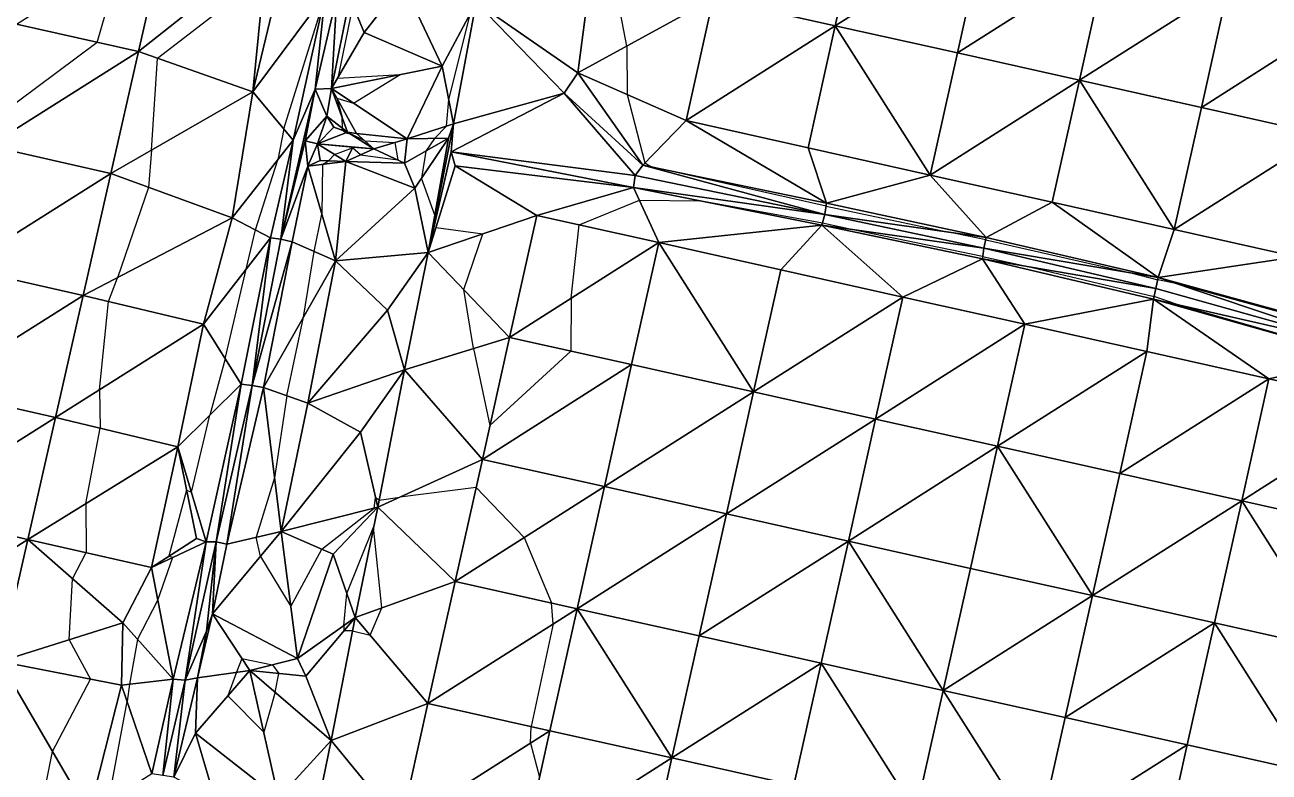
# Model space of a CAD drawing. Extents: x 452550 to 453808, y 451368 to 453069.
# Drawn here: x 453176 to 453275.5, y 452605.8 to 452665.6 of the extents above; entities that cross this region are included whole.
import ezdxf

# ---------------------------------------------------------------- set-up
doc = ezdxf.new("R2010")
doc.units = 0
doc.header["$LTSCALE"] = 0.35
doc.header["$MEASUREMENT"] = 0
doc.linetypes.add('DASHED', pattern=[5442.857143, 3628.571429, -1814.285714])
doc.layers.add('Default', color=42, linetype='Continuous', lineweight=25)
doc.layers.add('FPS_Contours-Minor', color=40, linetype='DASHED', lineweight=25)

msp = doc.modelspace()

# ---------------------------------------------------------------- linework, layer by layer
at = {"layer": 'Default', "color": 8, "linetype": 'Continuous', "lineweight": 25}
for points in [[(453240.815, 452665.542, 14.055), (453231.055, 452667.72, 14.034), (453242.993, 452675.302, 14.029)], [(453240.815, 452665.542, 14.055), (453242.993, 452675.302, 14.029), (453252.753, 452673.124, 14.009)], [(453185.069, 452663.471, 13.981), (453175.317, 452665.681, 14.038), (453187.28, 452673.224, 13.984)], [(453185.069, 452663.471, 13.981), (453187.28, 452673.224, 13.984), (453195.337, 452671.604, 13.978)], [(453250.575, 452663.364, 14.032), (453240.815, 452665.542, 14.055), (453252.753, 452673.124, 14.009)], [(453250.575, 452663.364, 14.032), (453252.753, 452673.124, 14.009), (453262.513, 452670.946, 14.02)], [(453194.225, 452660.252, 14.095), (453185.069, 452663.471, 13.981), (453195.337, 452671.604, 13.978)], [(453196.723, 452670.72, 14.119), (453194.225, 452660.252, 14.095), (453195.337, 452671.604, 13.978)], [(453194.225, 452660.252, 14.095), (453196.723, 452670.72, 14.119), (453200.021, 452668.034, 14.001)], [(453260.335, 452661.186, 14.044), (453250.575, 452663.364, 14.032), (453262.513, 452670.946, 14.02)], [(453260.335, 452661.186, 14.044), (453262.513, 452670.946, 14.02), (453272.273, 452668.768, 14.031)], [(453212.089, 452667.395, 13.997), (453221.295, 452669.898, 13.992), (453220.226, 452661.772, 13.981)], [(453221.295, 452669.898, 13.992), (453231.055, 452667.72, 14.034), (453220.226, 452661.772, 13.981)], [(453206.209, 452668.965, 14.126), (453203.142, 452664.997, 14.106), (453201.977, 452667.796, 13.971)], [(453206.209, 452668.965, 14.126), (453209.357, 452662.316, 14.015), (453203.142, 452664.997, 14.106)], [(453209.357, 452662.316, 14.015), (453206.209, 452668.965, 14.126), (453212.089, 452667.395, 13.997)], [(453270.095, 452659.008, 14.043), (453260.335, 452661.186, 14.044), (453272.273, 452668.768, 14.031)], [(453270.095, 452659.008, 14.043), (453272.273, 452668.768, 14.031), (453282.033, 452666.59, 14.043)], [(453194.225, 452660.252, 14.095), (453200.021, 452668.034, 14.001), (453197.462, 452656.4, 13.971)], [(453200.021, 452668.034, 14.001), (453199.204, 452660.472, 13.732), (453197.462, 452656.4, 13.971)], [(453199.204, 452660.472, 13.732), (453200.021, 452668.034, 14.001), (453200.945, 452667.912, 13.77)], [(453200.521, 452660.517, 13.975), (453199.204, 452660.472, 13.732), (453200.945, 452667.912, 13.77)], [(453200.521, 452660.517, 13.975), (453200.945, 452667.912, 13.77), (453201.977, 452667.796, 13.971)], [(453203.142, 452664.997, 14.106), (453200.521, 452660.517, 13.975), (453201.977, 452667.796, 13.971)], [(453209.357, 452662.316, 14.015), (453212.089, 452667.395, 13.997), (453210.282, 452657.688, 13.989)], [(453212.089, 452667.395, 13.997), (453219.117, 452660.138, 13.965), (453210.282, 452657.688, 13.989)], [(453219.117, 452660.138, 13.965), (453212.089, 452667.395, 13.997), (453220.226, 452661.772, 13.981)], [(453231.055, 452667.72, 14.034), (453228.877, 452657.96, 14.023), (453220.226, 452661.772, 13.981)], [(453228.877, 452657.96, 14.023), (453231.055, 452667.72, 14.034), (453240.815, 452665.542, 14.055)], [(453279.855, 452656.83, 14.053), (453270.095, 452659.008, 14.043), (453282.033, 452666.59, 14.043)], [(453173.106, 452655.929, 13.989), (453175.317, 452665.681, 14.038), (453185.069, 452663.471, 13.981)], [(453238.637, 452655.782, 14.031), (453228.877, 452657.96, 14.023), (453240.815, 452665.542, 14.055)], [(453238.637, 452655.782, 14.031), (453240.815, 452665.542, 14.055), (453248.397, 452653.604, 14.028)], [(453248.397, 452653.604, 14.028), (453240.815, 452665.542, 14.055), (453250.575, 452663.364, 14.032)], [(453203.142, 452664.997, 14.106), (453209.357, 452662.316, 14.015), (453200.521, 452660.517, 13.975)], [(453182.859, 452653.718, 13.962), (453173.106, 452655.929, 13.989), (453185.069, 452663.471, 13.981)], [(453182.859, 452653.718, 13.962), (453185.069, 452663.471, 13.981), (453194.225, 452660.252, 14.095)], [(453248.397, 452653.604, 14.028), (453250.575, 452663.364, 14.032), (453260.335, 452661.186, 14.044)], [(453209.357, 452662.316, 14.015), (453206.572, 452656.495, 14.061), (453200.521, 452660.517, 13.975)], [(453209.357, 452662.316, 14.015), (453210.282, 452657.688, 13.989), (453206.572, 452656.495, 14.061)], [(453219.117, 452660.138, 13.965), (453220.226, 452661.772, 13.981), (453225.41, 452654.4, 13.999)], [(453220.226, 452661.772, 13.981), (453228.877, 452657.96, 14.023), (453225.41, 452654.4, 13.999)], [(453196.472, 452648.463, 13.721), (453197.462, 452656.4, 13.971), (453199.204, 452660.472, 13.732)], [(453198.409, 452656.333, 13.704), (453196.472, 452648.463, 13.721), (453199.204, 452660.472, 13.732)], [(453199.204, 452660.472, 13.732), (453200.14, 452658.318, 13.961), (453198.409, 452656.333, 13.704)], [(453200.14, 452658.318, 13.961), (453199.204, 452660.472, 13.732), (453200.521, 452660.517, 13.975)], [(453201.805, 452657.04, 14.013), (453200.14, 452658.318, 13.961), (453200.521, 452660.517, 13.975)], [(453206.572, 452656.495, 14.061), (453202.511, 452656.923, 14.092), (453200.521, 452660.517, 13.975)], [(453202.511, 452656.923, 14.092), (453201.805, 452657.04, 14.013), (453200.521, 452660.517, 13.975)], [(453258.157, 452651.426, 14.043), (453248.397, 452653.604, 14.028), (453260.335, 452661.186, 14.044)], [(453258.157, 452651.426, 14.043), (453260.335, 452661.186, 14.044), (453267.917, 452649.248, 14.05)], [(453267.917, 452649.248, 14.05), (453260.335, 452661.186, 14.044), (453270.095, 452659.008, 14.043)], [(453192.56, 452650.172, 14.084), (453182.859, 452653.718, 13.962), (453194.225, 452660.252, 14.095)], [(453192.56, 452650.172, 14.084), (453194.225, 452660.252, 14.095), (453197.462, 452656.4, 13.971)], [(453210.097, 452655.446, 13.887), (453210.282, 452657.688, 13.989), (453219.117, 452660.138, 13.965)], [(453219.117, 452660.138, 13.965), (453224.807, 452653.567, 13.853), (453210.097, 452655.446, 13.887)], [(453224.807, 452653.567, 13.853), (453219.117, 452660.138, 13.965), (453225.41, 452654.4, 13.999)], [(453267.917, 452649.248, 14.05), (453270.095, 452659.008, 14.043), (453279.855, 452656.83, 14.053)], [(453199.384, 452656.094, 13.825), (453198.409, 452656.333, 13.704), (453200.14, 452658.318, 13.961)], [(453200.693, 452657.439, 13.982), (453199.384, 452656.094, 13.825), (453200.14, 452658.318, 13.961)], [(453199.384, 452656.094, 13.825), (453200.693, 452657.439, 13.982), (453201.805, 452657.04, 14.013)], [(453201.805, 452657.04, 14.013), (453200.693, 452657.439, 13.982), (453200.14, 452658.318, 13.961)], [(453210.282, 452657.688, 13.989), (453209.876, 452656.552, 13.969), (453206.572, 452656.495, 14.061)], [(453209.876, 452656.552, 13.969), (453210.282, 452657.688, 13.989), (453208.248, 452647.399, 14.015)], [(453210.282, 452657.688, 13.989), (453210.097, 452655.446, 13.887), (453208.248, 452647.399, 14.015)], [(453228.877, 452657.96, 14.023), (453240.115, 452651.345, 14.022), (453225.41, 452654.4, 13.999)], [(453228.877, 452657.96, 14.023), (453238.637, 452655.782, 14.031), (453240.115, 452651.345, 14.022)], [(453195.642, 452648.593, 13.946), (453192.56, 452650.172, 14.084), (453197.462, 452656.4, 13.971)], [(453196.472, 452648.463, 13.721), (453195.642, 452648.593, 13.946), (453197.462, 452656.4, 13.971)], [(453201.805, 452657.04, 14.013), (453203.907, 452655.691, 13.898), (453199.384, 452656.094, 13.825)], [(453201.805, 452657.04, 14.013), (453202.511, 452656.923, 14.092), (453203.907, 452655.691, 13.898)], [(453206.572, 452656.495, 14.061), (453203.907, 452655.691, 13.898), (453202.511, 452656.923, 14.092)], [(453206.367, 452654.563, 14.029), (453203.907, 452655.691, 13.898), (453206.572, 452656.495, 14.061)], [(453207.179, 452652.556, 14.008), (453206.367, 452654.563, 14.029), (453209.876, 452656.552, 13.969)], [(453206.367, 452654.563, 14.029), (453206.572, 452656.495, 14.061), (453209.876, 452656.552, 13.969)], [(453208.248, 452647.399, 14.015), (453207.179, 452652.556, 14.008), (453209.876, 452656.552, 13.969)], [(453277.677, 452647.07, 14.063), (453267.917, 452649.248, 14.05), (453279.855, 452656.83, 14.053)], [(453170.896, 452646.176, 14.02), (453173.106, 452655.929, 13.989), (453182.859, 452653.718, 13.962)], [(453198.409, 452656.333, 13.704), (453198.61, 452654.306, 13.927), (453196.472, 452648.463, 13.721)], [(453198.409, 452656.333, 13.704), (453199.384, 452656.094, 13.825), (453198.61, 452654.306, 13.927)], [(453199.384, 452656.094, 13.825), (453199.606, 452654.761, 13.944), (453198.61, 452654.306, 13.927)], [(453199.384, 452656.094, 13.825), (453201.656, 452654.675, 14.113), (453199.606, 452654.761, 13.944)], [(453199.384, 452656.094, 13.825), (453202.224, 452655.822, 13.995), (453201.656, 452654.675, 14.113)], [(453203.907, 452655.691, 13.898), (453202.224, 452655.822, 13.995), (453199.384, 452656.094, 13.825)], [(453202.224, 452655.822, 13.995), (453203.907, 452655.691, 13.898), (453201.656, 452654.675, 14.113)], [(453203.907, 452655.691, 13.898), (453206.367, 452654.563, 14.029), (453201.656, 452654.675, 14.113)], [(453210.097, 452655.446, 13.887), (453210.419, 452654.33, 13.964), (453208.248, 452647.399, 14.015)], [(453210.097, 452655.446, 13.887), (453224.807, 452653.567, 13.853), (453224.671, 452652.614, 13.992)], [(453210.097, 452655.446, 13.887), (453224.671, 452652.614, 13.992), (453210.419, 452654.33, 13.964)], [(453238.637, 452655.782, 14.031), (453248.397, 452653.604, 14.028), (453240.115, 452651.345, 14.022)], [(453199.606, 452654.761, 13.944), (453201.656, 452654.675, 14.113), (453198.61, 452654.306, 13.927)], [(453201.656, 452654.675, 14.113), (453200.827, 452646.752, 14.071), (453198.61, 452654.306, 13.927)], [(453207.179, 452652.556, 14.008), (453200.827, 452646.752, 14.071), (453201.656, 452654.675, 14.113)], [(453206.367, 452654.563, 14.029), (453207.179, 452652.556, 14.008), (453201.656, 452654.675, 14.113)], [(453225.41, 452654.4, 13.999), (453239.97, 452650.443, 13.94), (453224.807, 452653.567, 13.853)], [(453240.115, 452651.345, 14.022), (453239.97, 452650.443, 13.94), (453225.41, 452654.4, 13.999)], [(453180.649, 452643.966, 13.975), (453170.896, 452646.176, 14.02), (453182.859, 452653.718, 13.962)], [(453180.649, 452643.966, 13.975), (453182.859, 452653.718, 13.962), (453192.56, 452650.172, 14.084)], [(453196.472, 452648.463, 13.721), (453198.61, 452654.306, 13.927), (453197.366, 452648.253, 13.926)], [(453198.61, 452654.306, 13.927), (453200.827, 452646.752, 14.071), (453197.366, 452648.253, 13.926)], [(453216.939, 452650.378, 13.985), (453208.248, 452647.399, 14.015), (453210.419, 452654.33, 13.964)], [(453224.671, 452652.614, 13.992), (453216.939, 452650.378, 13.985), (453210.419, 452654.33, 13.964)], [(453224.671, 452652.614, 13.992), (453224.807, 452653.567, 13.853), (453239.97, 452650.443, 13.94)], [(453248.397, 452653.604, 14.028), (453252.886, 452648.607, 14.019), (453240.115, 452651.345, 14.022)], [(453248.397, 452653.604, 14.028), (453258.157, 452651.426, 14.043), (453252.886, 452648.607, 14.019)], [(453200.827, 452646.752, 14.071), (453207.179, 452652.556, 14.008), (453208.248, 452647.399, 14.015)], [(453226.699, 452648.2, 14.028), (453216.939, 452650.378, 13.985), (453224.671, 452652.614, 13.992)], [(453239.97, 452650.443, 13.94), (453239.745, 452649.584, 14.015), (453224.671, 452652.614, 13.992)], [(453239.745, 452649.584, 14.015), (453226.699, 452648.2, 14.028), (453224.671, 452652.614, 13.992)], [(453258.157, 452651.426, 14.043), (453266.648, 452645.398, 14.013), (453252.886, 452648.607, 14.019)], [(453258.157, 452651.426, 14.043), (453267.917, 452649.248, 14.05), (453266.648, 452645.398, 14.013)], [(453239.745, 452649.584, 14.015), (453239.97, 452650.443, 13.94), (453252.692, 452647.76, 13.931)], [(453252.886, 452648.607, 14.019), (453239.97, 452650.443, 13.94), (453240.115, 452651.345, 14.022)], [(453252.886, 452648.607, 14.019), (453252.692, 452647.76, 13.931), (453239.97, 452650.443, 13.94)], [(453190.27, 452641.667, 14.095), (453180.649, 452643.966, 13.975), (453192.56, 452650.172, 14.084)], [(453190.27, 452641.667, 14.095), (453192.56, 452650.172, 14.084), (453195.642, 452648.593, 13.946)], [(453216.939, 452650.378, 13.985), (453214.761, 452640.618, 13.981), (453208.248, 452647.399, 14.015)], [(453214.761, 452640.618, 13.981), (453216.939, 452650.378, 13.985), (453226.699, 452648.2, 14.028)], [(453239.745, 452649.584, 14.015), (453236.459, 452646.022, 14.027), (453226.699, 452648.2, 14.028)], [(453246.219, 452643.844, 14.037), (453236.459, 452646.022, 14.027), (453239.745, 452649.584, 14.015)], [(453252.577, 452646.908, 14.019), (453246.219, 452643.844, 14.037), (453239.745, 452649.584, 14.015)], [(453252.692, 452647.76, 13.931), (453252.577, 452646.908, 14.019), (453239.745, 452649.584, 14.015)], [(453190.27, 452641.667, 14.095), (453195.642, 452648.593, 13.946), (453193.286, 452636.886, 13.931)], [(453195.642, 452648.593, 13.946), (453194.159, 452636.772, 13.7), (453193.286, 452636.886, 13.931)], [(453195.642, 452648.593, 13.946), (453196.472, 452648.463, 13.721), (453194.159, 452636.772, 13.7)], [(453197.366, 452648.253, 13.926), (453194.159, 452636.772, 13.7), (453196.472, 452648.463, 13.721)], [(453266.648, 452645.398, 14.013), (453252.692, 452647.76, 13.931), (453252.886, 452648.607, 14.019)], [(453267.917, 452649.248, 14.05), (453277.677, 452647.07, 14.063), (453266.648, 452645.398, 14.013)], [(453197.366, 452648.253, 13.926), (453195.067, 452636.611, 13.911), (453194.159, 452636.772, 13.7)], [(453197.366, 452648.253, 13.926), (453200.827, 452646.752, 14.071), (453195.067, 452636.611, 13.911)], [(453224.521, 452638.44, 14.019), (453214.761, 452640.618, 13.981), (453226.699, 452648.2, 14.028)], [(453224.521, 452638.44, 14.019), (453226.699, 452648.2, 14.028), (453234.281, 452636.262, 14.033)], [(453234.281, 452636.262, 14.033), (453226.699, 452648.2, 14.028), (453236.459, 452646.022, 14.027)], [(453252.577, 452646.908, 14.019), (453252.692, 452647.76, 13.931), (453266.447, 452644.52, 13.952)], [(453266.648, 452645.398, 14.013), (453266.447, 452644.52, 13.952), (453252.692, 452647.76, 13.931)], [(453200.827, 452646.752, 14.071), (453198.626, 452635.363, 14.078), (453195.067, 452636.611, 13.911)], [(453200.827, 452646.752, 14.071), (453205.001, 452642.796, 14.012), (453198.626, 452635.363, 14.078)], [(453205.001, 452642.796, 14.012), (453200.827, 452646.752, 14.071), (453208.248, 452647.399, 14.015)], [(453205.001, 452642.796, 14.012), (453208.248, 452647.399, 14.015), (453206.35, 452638.034, 14.037)], [(453208.248, 452647.399, 14.015), (453214.761, 452640.618, 13.981), (453206.35, 452638.034, 14.037)], [(453255.979, 452641.666, 14.054), (453246.219, 452643.844, 14.037), (453252.577, 452646.908, 14.019)], [(453266.447, 452644.52, 13.952), (453266.273, 452643.671, 14.018), (453252.577, 452646.908, 14.019)], [(453266.273, 452643.671, 14.018), (453255.979, 452641.666, 14.054), (453252.577, 452646.908, 14.019)], [(453277.677, 452647.07, 14.063), (453284.213, 452640.572, 14.017), (453266.648, 452645.398, 14.013)], [(453168.686, 452636.423, 14.012), (453170.896, 452646.176, 14.02), (453180.649, 452643.966, 13.975)], [(453234.281, 452636.262, 14.033), (453236.459, 452646.022, 14.027), (453246.219, 452643.844, 14.037)], [(453266.273, 452643.671, 14.018), (453266.447, 452644.52, 13.952), (453283.58, 452639.728, 13.857)], [(453283.58, 452639.728, 13.857), (453266.447, 452644.52, 13.952), (453266.648, 452645.398, 14.013)], [(453284.213, 452640.572, 14.017), (453283.58, 452639.728, 13.857), (453266.648, 452645.398, 14.013)], [(453178.438, 452634.213, 13.96), (453168.686, 452636.423, 14.012), (453180.649, 452643.966, 13.975)], [(453178.438, 452634.213, 13.96), (453180.649, 452643.966, 13.975), (453190.27, 452641.667, 14.095)], [(453244.041, 452634.084, 14.034), (453234.281, 452636.262, 14.033), (453246.219, 452643.844, 14.037)], [(453244.041, 452634.084, 14.034), (453246.219, 452643.844, 14.037), (453255.979, 452641.666, 14.054)], [(453265.739, 452639.488, 14.049), (453255.979, 452641.666, 14.054), (453266.273, 452643.671, 14.018)], [(453275.499, 452637.31, 14.065), (453265.739, 452639.488, 14.049), (453266.273, 452643.671, 14.018)], [(453282.982, 452638.949, 14.008), (453275.499, 452637.31, 14.065), (453266.273, 452643.671, 14.018)], [(453283.58, 452639.728, 13.857), (453282.982, 452638.949, 14.008), (453266.273, 452643.671, 14.018)], [(453198.626, 452635.363, 14.078), (453205.001, 452642.796, 14.012), (453206.35, 452638.034, 14.037)], [(453188.218, 452631.854, 14.07), (453178.438, 452634.213, 13.96), (453190.27, 452641.667, 14.095)], [(453188.218, 452631.854, 14.07), (453190.27, 452641.667, 14.095), (453193.286, 452636.886, 13.931)], [(453253.801, 452631.906, 14.054), (453244.041, 452634.084, 14.034), (453255.979, 452641.666, 14.054)], [(453253.801, 452631.906, 14.054), (453255.979, 452641.666, 14.054), (453265.739, 452639.488, 14.049)], [(453214.761, 452640.618, 13.981), (453212.583, 452630.858, 14.007), (453206.35, 452638.034, 14.037)], [(453212.583, 452630.858, 14.007), (453214.761, 452640.618, 13.981), (453224.521, 452638.44, 14.019)], [(453263.561, 452629.728, 14.058), (453253.801, 452631.906, 14.054), (453265.739, 452639.488, 14.049)], [(453263.561, 452629.728, 14.058), (453265.739, 452639.488, 14.049), (453275.499, 452637.31, 14.065)], [(453285.259, 452635.132, 14.028), (453275.499, 452637.31, 14.065), (453282.982, 452638.949, 14.008)], [(453202.823, 452633.036, 14.014), (453198.626, 452635.363, 14.078), (453206.35, 452638.034, 14.037)], [(453202.823, 452633.036, 14.014), (453206.35, 452638.034, 14.037), (453204.21, 452627.036, 13.998)], [(453206.35, 452638.034, 14.037), (453212.583, 452630.858, 14.007), (453204.21, 452627.036, 13.998)], [(453222.343, 452628.68, 14.029), (453212.583, 452630.858, 14.007), (453224.521, 452638.44, 14.019)], [(453222.343, 452628.68, 14.029), (453224.521, 452638.44, 14.019), (453234.281, 452636.262, 14.033)], [(453188.218, 452631.854, 14.07), (453193.286, 452636.886, 13.931), (453190.499, 452624.277, 13.923)], [(453193.286, 452636.886, 13.931), (453191.283, 452624.265, 13.771), (453190.499, 452624.277, 13.923)], [(453193.286, 452636.886, 13.931), (453194.159, 452636.772, 13.7), (453191.283, 452624.265, 13.771)], [(453192.134, 452624.075, 13.939), (453191.283, 452624.265, 13.771), (453194.159, 452636.772, 13.7)], [(453194.159, 452636.772, 13.7), (453195.067, 452636.611, 13.911), (453192.134, 452624.075, 13.939)], [(453195.067, 452636.611, 13.911), (453196.485, 452625.104, 14.053), (453192.134, 452624.075, 13.939)], [(453198.626, 452635.363, 14.078), (453196.485, 452625.104, 14.053), (453195.067, 452636.611, 13.911)], [(453273.321, 452627.55, 14.077), (453263.561, 452629.728, 14.058), (453275.499, 452637.31, 14.065)], [(453273.321, 452627.55, 14.077), (453275.499, 452637.31, 14.065), (453285.259, 452635.132, 14.028)], [(453166.475, 452626.671, 13.998), (453168.686, 452636.423, 14.012), (453178.438, 452634.213, 13.96)], [(453232.103, 452626.502, 14.043), (453222.343, 452628.68, 14.029), (453234.281, 452636.262, 14.033)], [(453232.103, 452626.502, 14.043), (453234.281, 452636.262, 14.033), (453244.041, 452634.084, 14.034)], [(453198.626, 452635.363, 14.078), (453202.823, 452633.036, 14.014), (453196.485, 452625.104, 14.053)], [(453283.081, 452625.372, 14.081), (453273.321, 452627.55, 14.077), (453285.259, 452635.132, 14.028)], [(453176.228, 452624.46, 13.956), (453166.475, 452626.671, 13.998), (453178.438, 452634.213, 13.96)], [(453176.228, 452624.46, 13.956), (453178.438, 452634.213, 13.96), (453188.218, 452631.854, 14.07)], [(453241.863, 452624.324, 14.043), (453232.103, 452626.502, 14.043), (453244.041, 452634.084, 14.034)], [(453241.863, 452624.324, 14.043), (453244.041, 452634.084, 14.034), (453253.801, 452631.906, 14.054)], [(453196.485, 452625.104, 14.053), (453202.823, 452633.036, 14.014), (453204.21, 452627.036, 13.998)], [(453186.107, 452622.219, 14.05), (453176.228, 452624.46, 13.956), (453188.218, 452631.854, 14.07)], [(453186.107, 452622.219, 14.05), (453188.218, 452631.854, 14.07), (453189.73, 452624.524, 13.921)], [(453190.499, 452624.277, 13.923), (453189.73, 452624.524, 13.921), (453188.218, 452631.854, 14.07)], [(453251.623, 452622.146, 14.041), (453241.863, 452624.324, 14.043), (453253.801, 452631.906, 14.054)], [(453251.623, 452622.146, 14.041), (453253.801, 452631.906, 14.054), (453261.383, 452619.968, 14.058)], [(453261.383, 452619.968, 14.058), (453253.801, 452631.906, 14.054), (453263.561, 452629.728, 14.058)], [(453212.583, 452630.858, 14.007), (453210.405, 452621.098, 13.975), (453204.21, 452627.036, 13.998)], [(453210.405, 452621.098, 13.975), (453212.583, 452630.858, 14.007), (453222.343, 452628.68, 14.029)], [(453261.383, 452619.968, 14.058), (453263.561, 452629.728, 14.058), (453273.321, 452627.55, 14.077)], [(453220.165, 452618.92, 14.007), (453210.405, 452621.098, 13.975), (453222.343, 452628.68, 14.029)], [(453220.165, 452618.92, 14.007), (453222.343, 452628.68, 14.029), (453232.103, 452626.502, 14.043)], [(453271.143, 452617.79, 14.071), (453261.383, 452619.968, 14.058), (453273.321, 452627.55, 14.077)], [(453271.143, 452617.79, 14.071), (453273.321, 452627.55, 14.077), (453280.903, 452615.612, 14.07)], [(453280.903, 452615.612, 14.07), (453273.321, 452627.55, 14.077), (453283.081, 452625.372, 14.081)], [(453164.265, 452616.918, 13.967), (453166.475, 452626.671, 13.998), (453176.228, 452624.46, 13.956)], [(453200.645, 452623.276, 13.985), (453196.485, 452625.104, 14.053), (453204.21, 452627.036, 13.998)], [(453200.645, 452623.276, 13.985), (453204.21, 452627.036, 13.998), (453202.408, 452618.217, 14.009)], [(453204.21, 452627.036, 13.998), (453210.405, 452621.098, 13.975), (453202.408, 452618.217, 14.009)], [(453229.925, 452616.742, 14.037), (453220.165, 452618.92, 14.007), (453232.103, 452626.502, 14.043)], [(453229.925, 452616.742, 14.037), (453232.103, 452626.502, 14.043), (453241.863, 452624.324, 14.043)], [(453186.107, 452622.219, 14.05), (453189.73, 452624.524, 13.921), (453190.499, 452624.277, 13.923)], [(453192.134, 452624.075, 13.939), (453196.485, 452625.104, 14.053), (453190.997, 452618.494, 13.879)], [(453196.485, 452625.104, 14.053), (453197.798, 452614.94, 13.964), (453190.997, 452618.494, 13.879)], [(453196.485, 452625.104, 14.053), (453200.645, 452623.276, 13.985), (453197.798, 452614.94, 13.964)], [(453174.018, 452614.708, 13.936), (453164.265, 452616.918, 13.967), (453176.228, 452624.46, 13.956)], [(453174.018, 452614.708, 13.936), (453176.228, 452624.46, 13.956), (453183.833, 452617.776, 14.05)], [(453176.228, 452624.46, 13.956), (453186.107, 452622.219, 14.05), (453183.833, 452617.776, 14.05)], [(453186.107, 452622.219, 14.05), (453190.499, 452624.277, 13.923), (453187.843, 452613.285, 13.88)], [(453190.499, 452624.277, 13.923), (453188.799, 452613.213, 13.692), (453187.843, 452613.285, 13.88)], [(453188.799, 452613.213, 13.692), (453190.499, 452624.277, 13.923), (453191.283, 452624.265, 13.771)], [(453190.518, 452617.131, 13.86), (453188.799, 452613.213, 13.692), (453191.283, 452624.265, 13.771)], [(453191.283, 452624.265, 13.771), (453190.997, 452618.494, 13.879), (453190.518, 452617.131, 13.86)], [(453191.283, 452624.265, 13.771), (453192.134, 452624.075, 13.939), (453190.997, 452618.494, 13.879)], [(453239.685, 452614.564, 14.038), (453229.925, 452616.742, 14.037), (453241.863, 452624.324, 14.043)], [(453239.685, 452614.564, 14.038), (453241.863, 452624.324, 14.043), (453249.445, 452612.386, 14.045)], [(453249.445, 452612.386, 14.045), (453241.863, 452624.324, 14.043), (453251.623, 452622.146, 14.041)], [(453200.645, 452623.276, 13.985), (453202.408, 452618.217, 14.009), (453197.798, 452614.94, 13.964)], [(453187.843, 452613.285, 13.88), (453183.833, 452617.776, 14.05), (453186.107, 452622.219, 14.05)], [(453249.445, 452612.386, 14.045), (453251.623, 452622.146, 14.041), (453261.383, 452619.968, 14.058)], [(453210.405, 452621.098, 13.975), (453208.227, 452611.338, 13.965), (453202.408, 452618.217, 14.009)], [(453208.227, 452611.338, 13.965), (453210.405, 452621.098, 13.975), (453220.165, 452618.92, 14.007)], [(453259.205, 452610.208, 14.064), (453249.445, 452612.386, 14.045), (453261.383, 452619.968, 14.058)], [(453259.205, 452610.208, 14.064), (453261.383, 452619.968, 14.058), (453271.143, 452617.79, 14.071)], [(453217.987, 452609.16, 14.006), (453208.227, 452611.338, 13.965), (453220.165, 452618.92, 14.007)], [(453217.987, 452609.16, 14.006), (453220.165, 452618.92, 14.007), (453227.747, 452606.982, 14.025)], [(453227.747, 452606.982, 14.025), (453220.165, 452618.92, 14.007), (453229.925, 452616.742, 14.037)], [(453183.728, 452612.793, 14.022), (453174.018, 452614.708, 13.936), (453183.833, 452617.776, 14.05)], [(453183.728, 452612.793, 14.022), (453183.833, 452617.776, 14.05), (453187.843, 452613.285, 13.88)], [(453190.997, 452618.494, 13.879), (453193.987, 452613.982, 14.033), (453189.811, 452613.392, 13.905)], [(453190.518, 452617.131, 13.86), (453190.997, 452618.494, 13.879), (453189.811, 452613.392, 13.905)], [(453197.798, 452614.94, 13.964), (453193.987, 452613.982, 14.033), (453190.997, 452618.494, 13.879)], [(453202.408, 452618.217, 14.009), (453198.467, 452613.517, 13.969), (453197.798, 452614.94, 13.964)], [(453198.467, 452613.517, 13.969), (453202.408, 452618.217, 14.009), (453200.489, 452608.366, 13.927)], [(453202.408, 452618.217, 14.009), (453208.227, 452611.338, 13.965), (453200.489, 452608.366, 13.927)], [(453268.965, 452608.03, 14.062), (453259.205, 452610.208, 14.064), (453271.143, 452617.79, 14.071)], [(453268.965, 452608.03, 14.062), (453271.143, 452617.79, 14.071), (453278.724, 452605.852, 14.08)], [(453278.724, 452605.852, 14.08), (453271.143, 452617.79, 14.071), (453280.903, 452615.612, 14.07)], [(453189.811, 452613.392, 13.905), (453188.799, 452613.213, 13.692), (453190.518, 452617.131, 13.86)], [(453227.747, 452606.982, 14.025), (453229.925, 452616.742, 14.037), (453239.685, 452614.564, 14.038)], [(453171.807, 452604.955, 13.934), (453174.018, 452614.708, 13.936), (453181.111, 452602.504, 14.044)], [(453181.111, 452602.504, 14.044), (453174.018, 452614.708, 13.936), (453183.728, 452612.793, 14.022)], [(453198.467, 452613.517, 13.969), (453193.987, 452613.982, 14.033), (453197.798, 452614.94, 13.964)], [(453237.507, 452604.804, 14.043), (453227.747, 452606.982, 14.025), (453239.685, 452614.564, 14.038)], [(453237.507, 452604.804, 14.043), (453239.685, 452614.564, 14.038), (453247.267, 452602.626, 14.063)], [(453247.267, 452602.626, 14.063), (453239.685, 452614.564, 14.038), (453249.445, 452612.386, 14.045)], [(453193.987, 452613.982, 14.033), (453189.626, 452608.967, 13.952), (453189.811, 452613.392, 13.905)], [(453193.987, 452613.982, 14.033), (453196.289, 452603.757, 13.965), (453189.626, 452608.967, 13.952)], [(453196.289, 452603.757, 13.965), (453193.987, 452613.982, 14.033), (453200.489, 452608.366, 13.927)], [(453193.987, 452613.982, 14.033), (453198.467, 452613.517, 13.969), (453200.489, 452608.366, 13.927)], [(453181.111, 452602.504, 14.044), (453183.728, 452612.793, 14.022), (453186.145, 452605.721, 13.902)], [(453186.145, 452605.721, 13.902), (453183.728, 452612.793, 14.022), (453187.843, 452613.285, 13.88)], [(453187.038, 452605.576, 13.695), (453186.145, 452605.721, 13.902), (453187.843, 452613.285, 13.88)], [(453187.038, 452605.576, 13.695), (453187.843, 452613.285, 13.88), (453188.799, 452613.213, 13.692)], [(453187.893, 452605.454, 13.878), (453187.038, 452605.576, 13.695), (453188.799, 452613.213, 13.692)], [(453189.811, 452613.392, 13.905), (453189.626, 452608.967, 13.952), (453187.893, 452605.454, 13.878)], [(453188.799, 452613.213, 13.692), (453189.811, 452613.392, 13.905), (453187.893, 452605.454, 13.878)], [(453247.267, 452602.626, 14.063), (453249.445, 452612.386, 14.045), (453257.027, 452600.448, 14.082)], [(453257.027, 452600.448, 14.082), (453249.445, 452612.386, 14.045), (453259.205, 452610.208, 14.064)], [(453208.227, 452611.338, 13.965), (453206.049, 452601.579, 13.958), (453200.489, 452608.366, 13.927)], [(453206.049, 452601.579, 13.958), (453208.227, 452611.338, 13.965), (453217.987, 452609.16, 14.006)], [(453257.027, 452600.448, 14.082), (453259.205, 452610.208, 14.064), (453268.965, 452608.03, 14.062)], [(453189.626, 452608.967, 13.952), (453191.192, 452603.723, 14.033), (453187.893, 452605.454, 13.878)], [(453196.289, 452603.757, 13.965), (453191.192, 452603.723, 14.033), (453189.626, 452608.967, 13.952)], [(453215.809, 452599.401, 13.99), (453206.049, 452601.579, 13.958), (453217.987, 452609.16, 14.006)], [(453215.809, 452599.401, 13.99), (453217.987, 452609.16, 14.006), (453227.747, 452606.982, 14.025)], [(453196.289, 452603.757, 13.965), (453200.489, 452608.366, 13.927), (453198.445, 452598.348, 13.975)], [(453200.489, 452608.366, 13.927), (453206.049, 452601.579, 13.958), (453198.445, 452598.348, 13.975)], [(453266.787, 452598.27, 14.089), (453257.027, 452600.448, 14.082), (453268.965, 452608.03, 14.062)], [(453266.787, 452598.27, 14.089), (453268.965, 452608.03, 14.062), (453278.724, 452605.852, 14.08)], [(453225.569, 452597.222, 14.035), (453215.809, 452599.401, 13.99), (453227.747, 452606.982, 14.025)], [(453225.569, 452597.222, 14.035), (453227.747, 452606.982, 14.025), (453237.507, 452604.804, 14.043)], [(453276.546, 452596.092, 14.09), (453266.787, 452598.27, 14.089), (453278.724, 452605.852, 14.08)]]:
    msp.add_3dface(points, dxfattribs=at)
at = {"layer": 'FPS_Contours-Minor', "color": 12, "linetype": 'Continuous', "lineweight": 25}
for p, q in [((453181.784, 452664.216, 14), (453183.707, 452670.971, 14)), ((453195.13, 452669.49, 14), (453186.608, 452662.93, 14)), ((453224.127, 452663.915, 14), (453223.071, 452669.502, 14)), ((453196.707, 452657.298, 14), (453199.977, 452667.832, 14)), ((453202.23, 452667.188, 14), (453201.015, 452661.361, 14)), ((453209.891, 452659.645, 14), (453211.634, 452666.55, 14)), ((453181.784, 452664.216, 14), (453173.604, 452658.126, 14)), ((453224.127, 452663.915, 14), (453224.154, 452660.041, 14)), ((453186.118, 452655.592, 14), (453186.608, 452662.93, 14)), ((453201.015, 452661.361, 14), (453206.009, 452661.634, 14)), ((453202.264, 452659.358, 14), (453206.009, 452661.634, 14)), ((453200.941, 452659.758, 14), (453202.264, 452659.358, 14)), ((453200.941, 452659.758, 14), (453201.366, 452658.229, 14)), ((453209.713, 452657.505, 14), (453209.891, 452659.645, 14)), ((453224.154, 452660.041, 14), (453225.572, 452654.566, 14)), ((453201.39, 452657.358, 14), (453201.342, 452657.206, 14)), ((453201.39, 452657.358, 14), (453201.366, 452658.229, 14)), ((453208.759, 452656.533, 14), (453209.713, 452657.505, 14)), ((453196.707, 452657.298, 14), (453196.216, 452654.817, 14)), ((453201.64, 452656.975, 14), (453201.342, 452657.206, 14)), ((453201.64, 452656.975, 14), (453202.04, 452656.889, 14)), ((453203.174, 452656.338, 14), (453202.04, 452656.889, 14)), ((453208.759, 452656.533, 14), (453208.058, 452655.522, 14)), ((453186.118, 452655.592, 14), (453185.873, 452652.616, 14)), ((453200.764, 452655.232, 14), (453202.201, 452655.775, 14)), ((453202.842, 452655.21, 14), (453202.201, 452655.775, 14)), ((453203.174, 452656.338, 14), (453205.575, 452656.194, 14)), ((453205.575, 452656.194, 14), (453205.823, 452654.813, 14)), ((453208.058, 452655.522, 14), (453207.723, 452653.362, 14)), ((453194.434, 452649.212, 14), (453196.216, 452654.817, 14)), ((453199.804, 452654.451, 14), (453199.735, 452650.474, 14)), ((453199.804, 452654.451, 14), (453200.285, 452654.732, 14)), ((453200.764, 452655.232, 14), (453200.285, 452654.732, 14)), ((453202.842, 452655.21, 14), (453205.823, 452654.813, 14)), ((453225.572, 452654.566, 14), (453226.118, 452654.252, 14)), ((453240.075, 452651.1, 14), (453226.118, 452654.252, 14)), ((453185.873, 452652.616, 14), (453183.387, 452645.392, 14)), ((453208.778, 452650.38, 14), (453207.723, 452653.362, 14)), ((453208.464, 452648.34, 14), (453209.421, 452653.335, 14)), ((453208.778, 452650.38, 14), (453209.421, 452653.335, 14)), ((453220.338, 452649.62, 14), (453225.142, 452651.589, 14)), ((453225.142, 452651.589, 14), (453229.987, 452651.546, 14)), ((453239.791, 452649.76, 14), (453229.987, 452651.546, 14)), ((453199.134, 452647.486, 14), (453199.735, 452650.474, 14)), ((453240.075, 452651.1, 14), (453249.75, 452649.053, 14)), ((453208.464, 452648.34, 14), (453208.881, 452649.419, 14)), ((453208.881, 452649.419, 14), (453212.634, 452648.902, 14)), ((453219.69, 452643.749, 14), (453220.338, 452649.62, 14)), ((453242.101, 452649.252, 14), (453239.791, 452649.76, 14)), ((453193.684, 452646.069, 14), (453194.434, 452649.212, 14)), ((453211.09, 452644.44, 14), (453212.634, 452648.902, 14)), ((453252.601, 452647.09, 14), (453242.101, 452649.252, 14)), ((453252.844, 452648.423, 14), (453249.75, 452649.053, 14)), ((453252.844, 452648.423, 14), (453264.448, 452645.77, 14)), ((453198.268, 452642.247, 14), (453199.134, 452647.486, 14)), ((453252.601, 452647.09, 14), (453256.449, 452646.241, 14)), ((453192.017, 452638.897, 14), (453193.684, 452646.069, 14)), ((453256.449, 452646.241, 14), (453266.319, 452643.897, 14)), ((453264.448, 452645.77, 14), (453266.606, 452645.213, 14)), ((453182.668, 452643.483, 14), (453183.387, 452645.392, 14)), ((453211.87, 452639.73, 14), (453211.09, 452644.44, 14)), ((453268.051, 452644.928, 14), (453266.606, 452645.213, 14)), ((453284.144, 452640.48, 14), (453268.051, 452644.928, 14)), ((453181.958, 452636.43, 14), (453182.668, 452643.483, 14)), ((453219.69, 452643.749, 14), (453219.652, 452639.527, 14)), ((453268.166, 452643.24, 14), (453266.319, 452643.897, 14)), ((453268.166, 452643.24, 14), (453283.012, 452638.988, 14)), ((453196.955, 452635.949, 14), (453198.268, 452642.247, 14)), ((453211.87, 452639.73, 14), (453213.186, 452633.558, 14)), ((453219.652, 452639.527, 14), (453213.186, 452633.558, 14)), ((453192.017, 452638.897, 14), (453190.773, 452634.391, 14)), ((453181.958, 452636.43, 14), (453182.004, 452633.353, 14)), ((453196.955, 452635.949, 14), (453195.957, 452629.388, 14)), ((453189.307, 452628.239, 14), (453190.773, 452634.391, 14)), ((453180.876, 452627.327, 14), (453182.004, 452633.353, 14)), ((453195.957, 452629.388, 14), (453194.478, 452624.629, 14)), ((453212.084, 452628.62, 14), (453205.99, 452627.848, 14)), ((453215.93, 452624.608, 14), (453212.084, 452628.62, 14)), ((453188.928, 452628.41, 14), (453187.506, 452623.109, 14)), ((453188.928, 452628.41, 14), (453189.307, 452628.239, 14)), ((453203.927, 452626.965, 14), (453204.039, 452627.779, 14)), ((453204.32, 452627.6, 14), (453204.039, 452627.779, 14)), ((453204.32, 452627.6, 14), (453205.99, 452627.848, 14)), ((453180.876, 452627.327, 14), (453180.886, 452623.404, 14)), ((453199.733, 452623.677, 14), (453203.927, 452626.965, 14)), ((453194.825, 452623.105, 14), (453194.478, 452624.629, 14)), ((453201.74, 452620.133, 14), (453203.883, 452625.432, 14)), ((453204.531, 452618.982, 14), (453203.883, 452625.432, 14)), ((453215.93, 452624.608, 14), (453218.107, 452619.38, 14)), ((453197.261, 452619.099, 14), (453199.733, 452623.677, 14)), ((453179.812, 452621.31, 14), (453180.886, 452623.404, 14)), ((453186.614, 452619.611, 14), (453187.834, 452623.028, 14)), ((453187.506, 452623.109, 14), (453187.834, 452623.028, 14)), ((453194.825, 452623.105, 14), (453197.261, 452619.099, 14)), ((453179.542, 452616.435, 14), (453179.812, 452621.31, 14)), ((453185.004, 452616.464, 14), (453186.614, 452619.611, 14)), ((453201.494, 452617.567, 14), (453201.74, 452620.133, 14)), ((453203.605, 452616.801, 14), (453204.531, 452618.982, 14)), ((453218.246, 452617.702, 14), (453218.107, 452619.38, 14)), ((453201.494, 452617.567, 14), (453201.512, 452617.148, 14)), ((453218.246, 452617.702, 14), (453216.498, 452609.493, 14)), ((453202.197, 452617.135, 14), (453201.512, 452617.148, 14)), ((453202.197, 452617.135, 14), (453203.605, 452616.801, 14)), ((453179.542, 452616.435, 14), (453181.228, 452613.286, 14)), ((453185.004, 452616.464, 14), (453184.368, 452612.869, 14)), ((453193.349, 452614.946, 14), (453192.915, 452613.831, 14)), ((453193.349, 452614.946, 14), (453195.797, 452614.437, 14)), ((453192.915, 452613.831, 14), (453192.222, 452611.952, 14)), ((453195.797, 452614.437, 14), (453196.309, 452613.741, 14)), ((453196.008, 452612.237, 14), (453196.309, 452613.741, 14)), ((453178.202, 452607.508, 14), (453181.228, 452613.286, 14)), ((453184.368, 452612.869, 14), (453184.174, 452611.487, 14)), ((453192.222, 452611.952, 14), (453195.099, 452609.042, 14)), ((453196.008, 452612.237, 14), (453195.099, 452609.042, 14)), ((453182.683, 452603.509, 14), (453184.174, 452611.487, 14)), ((453216.425, 452608.168, 14), (453216.498, 452609.493, 14)), ((453216.425, 452608.168, 14), (453217.158, 452605.447, 14)), ((453177.382, 452603.486, 14), (453178.202, 452607.508, 14))]:
    msp.add_line(p, q, dxfattribs=at)

doc.saveas('drawing.dxf')
